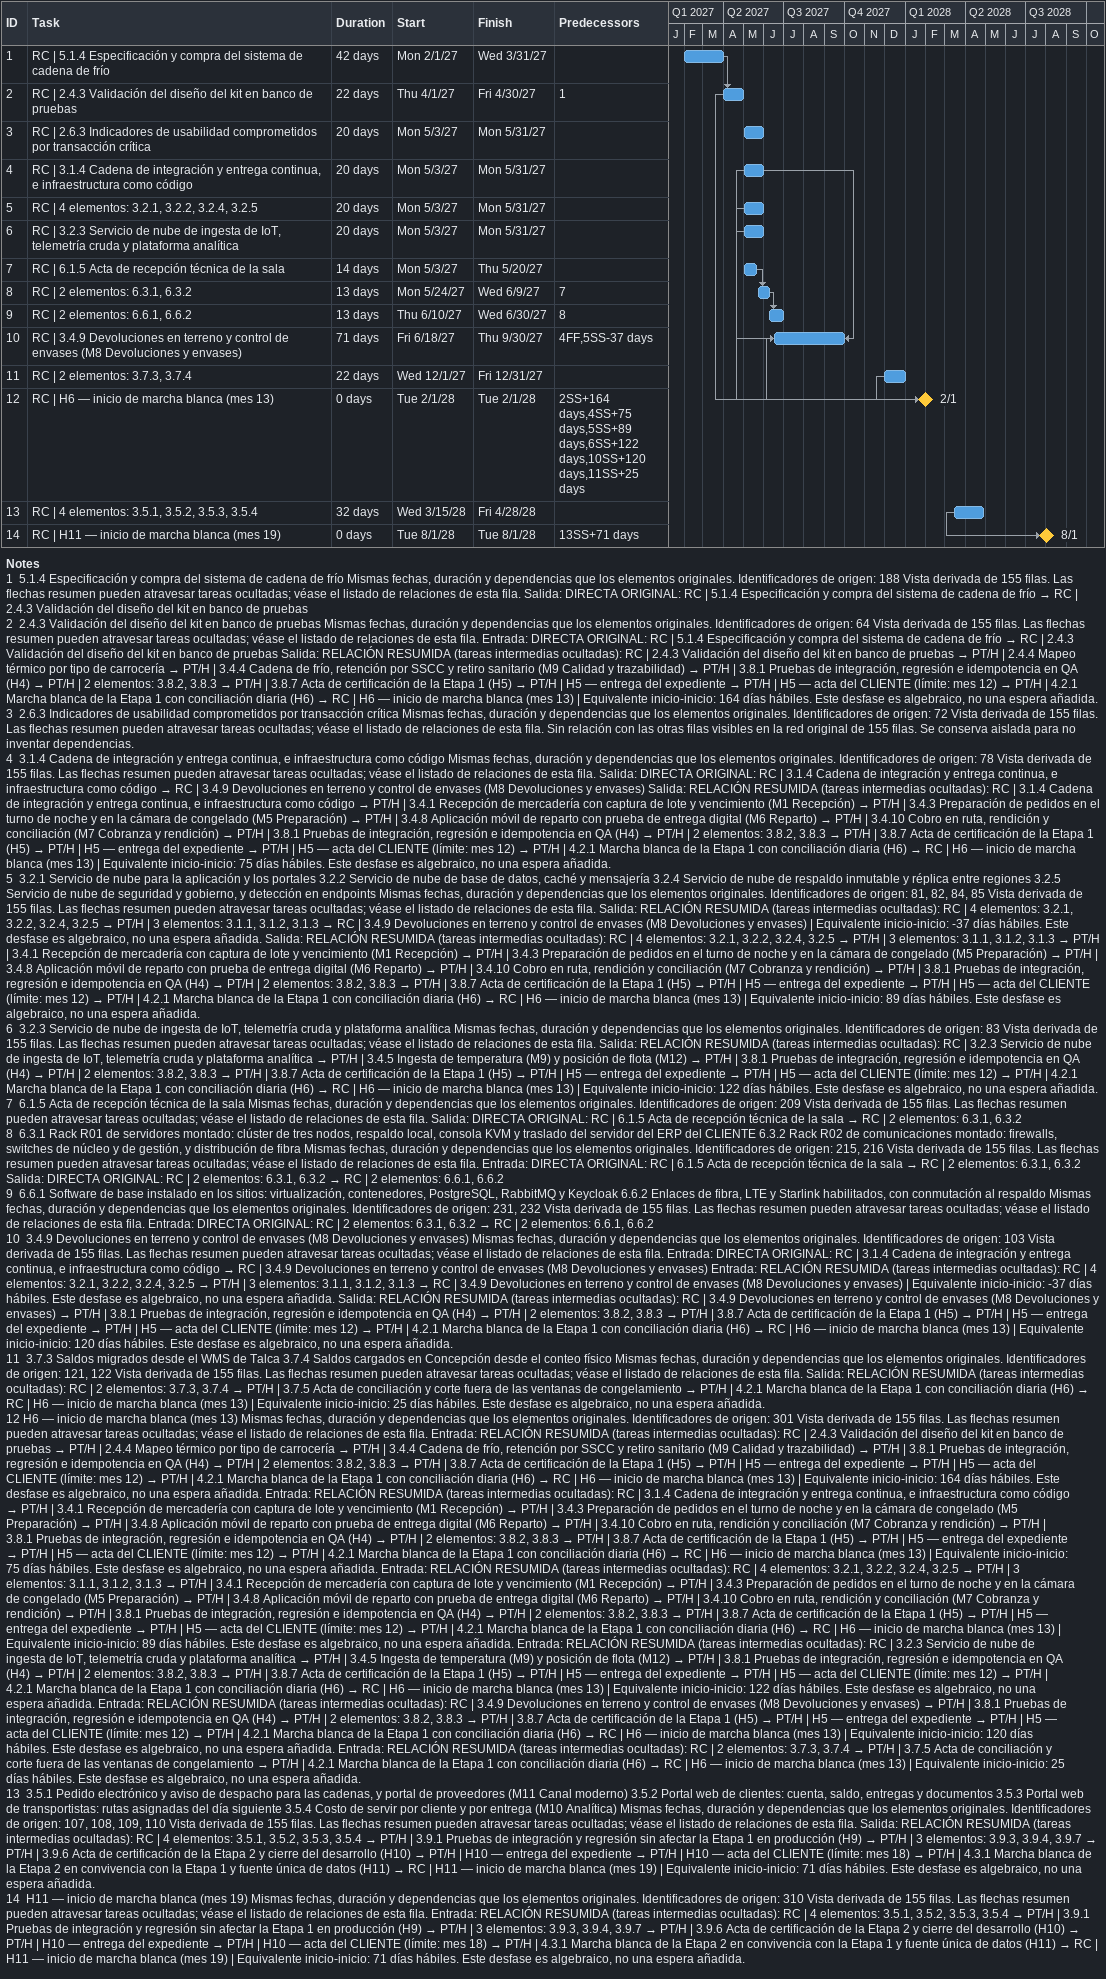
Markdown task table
| ID | Task | Duration | Start | Finish | Predecessors |
|---|---|---|---|---|---|
| 1 | RC \| 5.1.4 Especificación y compra del sistema de cadena de frío | 42d | 2027-02-01 | 2027-03-31 |  |
| 2 | RC \| 2.4.3 Validación del diseño del kit en banco de pruebas | 22d | 2027-04-01 | 2027-04-30 | 1 |
| 3 | RC \| 2.6.3 Indicadores de usabilidad comprometidos por transacción crítica | 20d | 2027-05-03 | 2027-05-31 |  |
| 4 | RC \| 3.1.4 Cadena de integración y entrega continua, e infraestructura como código | 20d | 2027-05-03 | 2027-05-31 |  |
| 5 | RC \| 4 elementos: 3.2.1, 3.2.2, 3.2.4, 3.2.5 | 20d | 2027-05-03 | 2027-05-31 |  |
| 6 | RC \| 3.2.3 Servicio de nube de ingesta de IoT, telemetría cruda y plataforma analítica | 20d | 2027-05-03 | 2027-05-31 |  |
| 7 | RC \| 6.1.5 Acta de recepción técnica de la sala | 14d | 2027-05-03 | 2027-05-20 |  |
| 8 | RC \| 2 elementos: 6.3.1, 6.3.2 | 13d | 2027-05-24 | 2027-06-09 | 7 |
| 9 | RC \| 2 elementos: 6.6.1, 6.6.2 | 13d | 2027-06-10 | 2027-06-30 | 8 |
| 10 | RC \| 3.4.9 Devoluciones en terreno y control de envases (M8 Devoluciones y envases) | 71d | 2027-06-18 | 2027-09-30 | 4FF, 5SS-37d |
| 11 | RC \| 2 elementos: 3.7.3, 3.7.4 | 22d | 2027-12-01 | 2027-12-31 |  |
| 12 | RC \| H6 — inicio de marcha blanca (mes 13) | 0d | 2028-02-01 | 2028-02-01 | 2SS+164d, 4SS+75d, 5SS+89d, 6SS+122d, 10SS+120d, 11SS+25d |
| 13 | RC \| 4 elementos: 3.5.1, 3.5.2, 3.5.3, 3.5.4 | 32d | 2028-03-15 | 2028-04-28 |  |
| 14 | RC \| H11 — inicio de marcha blanca (mes 19) | 0d | 2028-08-01 | 2028-08-01 | 13SS+71d |

Notes
- 1: 5.1.4 Especificación y compra del sistema de cadena de frío Mismas fechas, duración y dependencias que los elementos originales. Identificadores de origen: 188 Vista derivada de 155 filas. Las flechas resumen pueden atravesar tareas ocultadas; véase el listado de relaciones de esta fila. Salida: DIRECTA ORIGINAL: RC | 5.1.4 Especificación y compra del sistema de cadena de frío → RC | 2.4.3 Validación del diseño del kit en banco de pruebas
- 2: 2.4.3 Validación del diseño del kit en banco de pruebas Mismas fechas, duración y dependencias que los elementos originales. Identificadores de origen: 64 Vista derivada de 155 filas. Las flechas resumen pueden atravesar tareas ocultadas; véase el listado de relaciones de esta fila. Entrada: DIRECTA ORIGINAL: RC | 5.1.4 Especificación y compra del sistema de cadena de frío → RC | 2.4.3 Validación del diseño del kit en banco de pruebas Salida: RELACIÓN RESUMIDA (tareas intermedias ocultadas): RC | 2.4.3 Validación del diseño del kit en banco de pruebas → PT/H | 2.4.4 Mapeo térmico por tipo de carrocería → PT/H | 3.4.4 Cadena de frío, retención por SSCC y retiro sanitario (M9 Calidad y trazabilidad) → PT/H | 3.8.1 Pruebas de integración, regresión e idempotencia en QA (H4) → PT/H | 2 elementos: 3.8.2, 3.8.3 → PT/H | 3.8.7 Acta de certificación de la Etapa 1 (H5) → PT/H | H5 — entrega del expediente → PT/H | H5 — acta del CLIENTE (límite: mes 12) → PT/H | 4.2.1 Marcha blanca de la Etapa 1 con conciliación diaria (H6) → RC | H6 — inicio de marcha blanca (mes 13) | Equivalente inicio-inicio: 164 días hábiles. Este desfase es algebraico, no una espera añadida.
- 3: 2.6.3 Indicadores de usabilidad comprometidos por transacción crítica Mismas fechas, duración y dependencias que los elementos originales. Identificadores de origen: 72 Vista derivada de 155 filas. Las flechas resumen pueden atravesar tareas ocultadas; véase el listado de relaciones de esta fila. Sin relación con las otras filas visibles en la red original de 155 filas. Se conserva aislada para no inventar dependencias.
- 4: 3.1.4 Cadena de integración y entrega continua, e infraestructura como código Mismas fechas, duración y dependencias que los elementos originales. Identificadores de origen: 78 Vista derivada de 155 filas. Las flechas resumen pueden atravesar tareas ocultadas; véase el listado de relaciones de esta fila. Salida: DIRECTA ORIGINAL: RC | 3.1.4 Cadena de integración y entrega continua, e infraestructura como código → RC | 3.4.9 Devoluciones en terreno y control de envases (M8 Devoluciones y envases) Salida: RELACIÓN RESUMIDA (tareas intermedias ocultadas): RC | 3.1.4 Cadena de integración y entrega continua, e infraestructura como código → PT/H | 3.4.1 Recepción de mercadería con captura de lote y vencimiento (M1 Recepción) → PT/H | 3.4.3 Preparación de pedidos en el turno de noche y en la cámara de congelado (M5 Preparación) → PT/H | 3.4.8 Aplicación móvil de reparto con prueba de entrega digital (M6 Reparto) → PT/H | 3.4.10 Cobro en ruta, rendición y conciliación (M7 Cobranza y rendición) → PT/H | 3.8.1 Pruebas de integración, regresión e idempotencia en QA (H4) → PT/H | 2 elementos: 3.8.2, 3.8.3 → PT/H | 3.8.7 Acta de certificación de la Etapa 1 (H5) → PT/H | H5 — entrega del expediente → PT/H | H5 — acta del CLIENTE (límite: mes 12) → PT/H | 4.2.1 Marcha blanca de la Etapa 1 con conciliación diaria (H6) → RC | H6 — inicio de marcha blanca (mes 13) | Equivalente inicio-inicio: 75 días hábiles. Este desfase es algebraico, no una espera añadida.
- 5: 3.2.1 Servicio de nube para la aplicación y los portales 3.2.2 Servicio de nube de base de datos, caché y mensajería 3.2.4 Servicio de nube de respaldo inmutable y réplica entre regiones 3.2.5 Servicio de nube de seguridad y gobierno, y detección en endpoints Mismas fechas, duración y dependencias que los elementos originales. Identificadores de origen: 81, 82, 84, 85 Vista derivada de 155 filas. Las flechas resumen pueden atravesar tareas ocultadas; véase el listado de relaciones de esta fila. Salida: RELACIÓN RESUMIDA (tareas intermedias ocultadas): RC | 4 elementos: 3.2.1, 3.2.2, 3.2.4, 3.2.5 → PT/H | 3 elementos: 3.1.1, 3.1.2, 3.1.3 → RC | 3.4.9 Devoluciones en terreno y control de envases (M8 Devoluciones y envases) | Equivalente inicio-inicio: -37 días hábiles. Este desfase es algebraico, no una espera añadida. Salida: RELACIÓN RESUMIDA (tareas intermedias ocultadas): RC | 4 elementos: 3.2.1, 3.2.2, 3.2.4, 3.2.5 → PT/H | 3 elementos: 3.1.1, 3.1.2, 3.1.3 → PT/H | 3.4.1 Recepción de mercadería con captura de lote y vencimiento (M1 Recepción) → PT/H | 3.4.3 Preparación de pedidos en el turno de noche y en la cámara de congelado (M5 Preparación) → PT/H | 3.4.8 Aplicación móvil de reparto con prueba de entrega digital (M6 Reparto) → PT/H | 3.4.10 Cobro en ruta, rendición y conciliación (M7 Cobranza y rendición) → PT/H | 3.8.1 Pruebas de integración, regresión e idempotencia en QA (H4) → PT/H | 2 elementos: 3.8.2, 3.8.3 → PT/H | 3.8.7 Acta de certificación de la Etapa 1 (H5) → PT/H | H5 — entrega del expediente → PT/H | H5 — acta del CLIENTE (límite: mes 12) → PT/H | 4.2.1 Marcha blanca de la Etapa 1 con conciliación diaria (H6) → RC | H6 — inicio de marcha blanca (mes 13) | Equivalente inicio-inicio: 89 días hábiles. Este desfase es algebraico, no una espera añadida.
- 6: 3.2.3 Servicio de nube de ingesta de IoT, telemetría cruda y plataforma analítica Mismas fechas, duración y dependencias que los elementos originales. Identificadores de origen: 83 Vista derivada de 155 filas. Las flechas resumen pueden atravesar tareas ocultadas; véase el listado de relaciones de esta fila. Salida: RELACIÓN RESUMIDA (tareas intermedias ocultadas): RC | 3.2.3 Servicio de nube de ingesta de IoT, telemetría cruda y plataforma analítica → PT/H | 3.4.5 Ingesta de temperatura (M9) y posición de flota (M12) → PT/H | 3.8.1 Pruebas de integración, regresión e idempotencia en QA (H4) → PT/H | 2 elementos: 3.8.2, 3.8.3 → PT/H | 3.8.7 Acta de certificación de la Etapa 1 (H5) → PT/H | H5 — entrega del expediente → PT/H | H5 — acta del CLIENTE (límite: mes 12) → PT/H | 4.2.1 Marcha blanca de la Etapa 1 con conciliación diaria (H6) → RC | H6 — inicio de marcha blanca (mes 13) | Equivalente inicio-inicio: 122 días hábiles. Este desfase es algebraico, no una espera añadida.
- 7: 6.1.5 Acta de recepción técnica de la sala Mismas fechas, duración y dependencias que los elementos originales. Identificadores de origen: 209 Vista derivada de 155 filas. Las flechas resumen pueden atravesar tareas ocultadas; véase el listado de relaciones de esta fila. Salida: DIRECTA ORIGINAL: RC | 6.1.5 Acta de recepción técnica de la sala → RC | 2 elementos: 6.3.1, 6.3.2
- 8: 6.3.1 Rack R01 de servidores montado: clúster de tres nodos, respaldo local, consola KVM y traslado del servidor del ERP del CLIENTE 6.3.2 Rack R02 de comunicaciones montado: firewalls, switches de núcleo y de gestión, y distribución de fibra Mismas fechas, duración y dependencias que los elementos originales. Identificadores de origen: 215, 216 Vista derivada de 155 filas. Las flechas resumen pueden atravesar tareas ocultadas; véase el listado de relaciones de esta fila. Entrada: DIRECTA ORIGINAL: RC | 6.1.5 Acta de recepción técnica de la sala → RC | 2 elementos: 6.3.1, 6.3.2 Salida: DIRECTA ORIGINAL: RC | 2 elementos: 6.3.1, 6.3.2 → RC | 2 elementos: 6.6.1, 6.6.2
- 9: 6.6.1 Software de base instalado en los sitios: virtualización, contenedores, PostgreSQL, RabbitMQ y Keycloak 6.6.2 Enlaces de fibra, LTE y Starlink habilitados, con conmutación al respaldo Mismas fechas, duración y dependencias que los elementos originales. Identificadores de origen: 231, 232 Vista derivada de 155 filas. Las flechas resumen pueden atravesar tareas ocultadas; véase el listado de relaciones de esta fila. Entrada: DIRECTA ORIGINAL: RC | 2 elementos: 6.3.1, 6.3.2 → RC | 2 elementos: 6.6.1, 6.6.2
- 10: 3.4.9 Devoluciones en terreno y control de envases (M8 Devoluciones y envases) Mismas fechas, duración y dependencias que los elementos originales. Identificadores de origen: 103 Vista derivada de 155 filas. Las flechas resumen pueden atravesar tareas ocultadas; véase el listado de relaciones de esta fila. Entrada: DIRECTA ORIGINAL: RC | 3.1.4 Cadena de integración y entrega continua, e infraestructura como código → RC | 3.4.9 Devoluciones en terreno y control de envases (M8 Devoluciones y envases) Entrada: RELACIÓN RESUMIDA (tareas intermedias ocultadas): RC | 4 elementos: 3.2.1, 3.2.2, 3.2.4, 3.2.5 → PT/H | 3 elementos: 3.1.1, 3.1.2, 3.1.3 → RC | 3.4.9 Devoluciones en terreno y control de envases (M8 Devoluciones y envases) | Equivalente inicio-inicio: -37 días hábiles. Este desfase es algebraico, no una espera añadida. Salida: RELACIÓN RESUMIDA (tareas intermedias ocultadas): RC | 3.4.9 Devoluciones en terreno y control de envases (M8 Devoluciones y envases) → PT/H | 3.8.1 Pruebas de integración, regresión e idempotencia en QA (H4) → PT/H | 2 elementos: 3.8.2, 3.8.3 → PT/H | 3.8.7 Acta de certificación de la Etapa 1 (H5) → PT/H | H5 — entrega del expediente → PT/H | H5 — acta del CLIENTE (límite: mes 12) → PT/H | 4.2.1 Marcha blanca de la Etapa 1 con conciliación diaria (H6) → RC | H6 — inicio de marcha blanca (mes 13) | Equivalente inicio-inicio: 120 días hábiles. Este desfase es algebraico, no una espera añadida.
- 11: 3.7.3 Saldos migrados desde el WMS de Talca 3.7.4 Saldos cargados en Concepción desde el conteo físico Mismas fechas, duración y dependencias que los elementos originales. Identificadores de origen: 121, 122 Vista derivada de 155 filas. Las flechas resumen pueden atravesar tareas ocultadas; véase el listado de relaciones de esta fila. Salida: RELACIÓN RESUMIDA (tareas intermedias ocultadas): RC | 2 elementos: 3.7.3, 3.7.4 → PT/H | 3.7.5 Acta de conciliación y corte fuera de las ventanas de congelamiento → PT/H | 4.2.1 Marcha blanca de la Etapa 1 con conciliación diaria (H6) → RC | H6 — inicio de marcha blanca (mes 13) | Equivalente inicio-inicio: 25 días hábiles. Este desfase es algebraico, no una espera añadida.
- 12: H6 — inicio de marcha blanca (mes 13) Mismas fechas, duración y dependencias que los elementos originales. Identificadores de origen: 301 Vista derivada de 155 filas. Las flechas resumen pueden atravesar tareas ocultadas; véase el listado de relaciones de esta fila. Entrada: RELACIÓN RESUMIDA (tareas intermedias ocultadas): RC | 2.4.3 Validación del diseño del kit en banco de pruebas → PT/H | 2.4.4 Mapeo térmico por tipo de carrocería → PT/H | 3.4.4 Cadena de frío, retención por SSCC y retiro sanitario (M9 Calidad y trazabilidad) → PT/H | 3.8.1 Pruebas de integración, regresión e idempotencia en QA (H4) → PT/H | 2 elementos: 3.8.2, 3.8.3 → PT/H | 3.8.7 Acta de certificación de la Etapa 1 (H5) → PT/H | H5 — entrega del expediente → PT/H | H5 — acta del CLIENTE (límite: mes 12) → PT/H | 4.2.1 Marcha blanca de la Etapa 1 con conciliación diaria (H6) → RC | H6 — inicio de marcha blanca (mes 13) | Equivalente inicio-inicio: 164 días hábiles. Este desfase es algebraico, no una espera añadida. Entrada: RELACIÓN RESUMIDA (tareas intermedias ocultadas): RC | 3.1.4 Cadena de integración y entrega continua, e infraestructura como código → PT/H | 3.4.1 Recepción de mercadería con captura de lote y vencimiento (M1 Recepción) → PT/H | 3.4.3 Preparación de pedidos en el turno de noche y en la cámara de congelado (M5 Preparación) → PT/H | 3.4.8 Aplicación móvil de reparto con prueba de entrega digital (M6 Reparto) → PT/H | 3.4.10 Cobro en ruta, rendición y conciliación (M7 Cobranza y rendición) → PT/H | 3.8.1 Pruebas de integración, regresión e idempotencia en QA (H4) → PT/H | 2 elementos: 3.8.2, 3.8.3 → PT/H | 3.8.7 Acta de certificación de la Etapa 1 (H5) → PT/H | H5 — entrega del expediente → PT/H | H5 — acta del CLIENTE (límite: mes 12) → PT/H | 4.2.1 Marcha blanca de la Etapa 1 con conciliación diaria (H6) → RC | H6 — inicio de marcha blanca (mes 13) | Equivalente inicio-inicio: 75 días hábiles. Este desfase es algebraico, no una espera añadida. Entrada: RELACIÓN RESUMIDA (tareas intermedias ocultadas): RC | 4 elementos: 3.2.1, 3.2.2, 3.2.4, 3.2.5 → PT/H | 3 elementos: 3.1.1, 3.1.2, 3.1.3 → PT/H | 3.4.1 Recepción de mercadería con captura de lote y vencimiento (M1 Recepción) → PT/H | 3.4.3 Preparación de pedidos en el turno de noche y en la cámara de congelado (M5 Preparación) → PT/H | 3.4.8 Aplicación móvil de reparto con prueba de entrega digital (M6 Reparto) → PT/H | 3.4.10 Cobro en ruta, rendición y conciliación (M7 Cobranza y rendición) → PT/H | 3.8.1 Pruebas de integración, regresión e idempotencia en QA (H4) → PT/H | 2 elementos: 3.8.2, 3.8.3 → PT/H | 3.8.7 Acta de certificación de la Etapa 1 (H5) → PT/H | H5 — entrega del expediente → PT/H | H5 — acta del CLIENTE (límite: mes 12) → PT/H | 4.2.1 Marcha blanca de la Etapa 1 con conciliación diaria (H6) → RC | H6 — inicio de marcha blanca (mes 13) | Equivalente inicio-inicio: 89 días hábiles. Este desfase es algebraico, no una espera añadida. Entrada: RELACIÓN RESUMIDA (tareas intermedias ocultadas): RC | 3.2.3 Servicio de nube de ingesta de IoT, telemetría cruda y plataforma analítica → PT/H | 3.4.5 Ingesta de temperatura (M9) y posición de flota (M12) → PT/H | 3.8.1 Pruebas de integración, regresión e idempotencia en QA (H4) → PT/H | 2 elementos: 3.8.2, 3.8.3 → PT/H | 3.8.7 Acta de certificación de la Etapa 1 (H5) → PT/H | H5 — entrega del expediente → PT/H | H5 — acta del CLIENTE (límite: mes 12) → PT/H | 4.2.1 Marcha blanca de la Etapa 1 con conciliación diaria (H6) → RC | H6 — inicio de marcha blanca (mes 13) | Equivalente inicio-inicio: 122 días hábiles. Este desfase es algebraico, no una espera añadida. Entrada: RELACIÓN RESUMIDA (tareas intermedias ocultadas): RC | 3.4.9 Devoluciones en terreno y control de envases (M8 Devoluciones y envases) → PT/H | 3.8.1 Pruebas de integración, regresión e idempotencia en QA (H4) → PT/H | 2 elementos: 3.8.2, 3.8.3 → PT/H | 3.8.7 Acta de certificación de la Etapa 1 (H5) → PT/H | H5 — entrega del expediente → PT/H | H5 — acta del CLIENTE (límite: mes 12) → PT/H | 4.2.1 Marcha blanca de la Etapa 1 con conciliación diaria (H6) → RC | H6 — inicio de marcha blanca (mes 13) | Equivalente inicio-inicio: 120 días hábiles. Este desfase es algebraico, no una espera añadida. Entrada: RELACIÓN RESUMIDA (tareas intermedias ocultadas): RC | 2 elementos: 3.7.3, 3.7.4 → PT/H | 3.7.5 Acta de conciliación y corte fuera de las ventanas de congelamiento → PT/H | 4.2.1 Marcha blanca de la Etapa 1 con conciliación diaria (H6) → RC | H6 — inicio de marcha blanca (mes 13) | Equivalente inicio-inicio: 25 días hábiles. Este desfase es algebraico, no una espera añadida.
- 13: 3.5.1 Pedido electrónico y aviso de despacho para las cadenas, y portal de proveedores (M11 Canal moderno) 3.5.2 Portal web de clientes: cuenta, saldo, entregas y documentos 3.5.3 Portal web de transportistas: rutas asignadas del día siguiente 3.5.4 Costo de servir por cliente y por entrega (M10 Analítica) Mismas fechas, duración y dependencias que los elementos originales. Identificadores de origen: 107, 108, 109, 110 Vista derivada de 155 filas. Las flechas resumen pueden atravesar tareas ocultadas; véase el listado de relaciones de esta fila. Salida: RELACIÓN RESUMIDA (tareas intermedias ocultadas): RC | 4 elementos: 3.5.1, 3.5.2, 3.5.3, 3.5.4 → PT/H | 3.9.1 Pruebas de integración y regresión sin afectar la Etapa 1 en producción (H9) → PT/H | 3 elementos: 3.9.3, 3.9.4, 3.9.7 → PT/H | 3.9.6 Acta de certificación de la Etapa 2 y cierre del desarrollo (H10) → PT/H | H10 — entrega del expediente → PT/H | H10 — acta del CLIENTE (límite: mes 18) → PT/H | 4.3.1 Marcha blanca de la Etapa 2 en convivencia con la Etapa 1 y fuente única de datos (H11) → RC | H11 — inicio de marcha blanca (mes 19) | Equivalente inicio-inicio: 71 días hábiles. Este desfase es algebraico, no una espera añadida.
- 14: H11 — inicio de marcha blanca (mes 19) Mismas fechas, duración y dependencias que los elementos originales. Identificadores de origen: 310 Vista derivada de 155 filas. Las flechas resumen pueden atravesar tareas ocultadas; véase el listado de relaciones de esta fila. Entrada: RELACIÓN RESUMIDA (tareas intermedias ocultadas): RC | 4 elementos: 3.5.1, 3.5.2, 3.5.3, 3.5.4 → PT/H | 3.9.1 Pruebas de integración y regresión sin afectar la Etapa 1 en producción (H9) → PT/H | 3 elementos: 3.9.3, 3.9.4, 3.9.7 → PT/H | 3.9.6 Acta de certificación de la Etapa 2 y cierre del desarrollo (H10) → PT/H | H10 — entrega del expediente → PT/H | H10 — acta del CLIENTE (límite: mes 18) → PT/H | 4.3.1 Marcha blanca de la Etapa 2 en convivencia con la Etapa 1 y fuente única de datos (H11) → RC | H11 — inicio de marcha blanca (mes 19) | Equivalente inicio-inicio: 71 días hábiles. Este desfase es algebraico, no una espera añadida.
